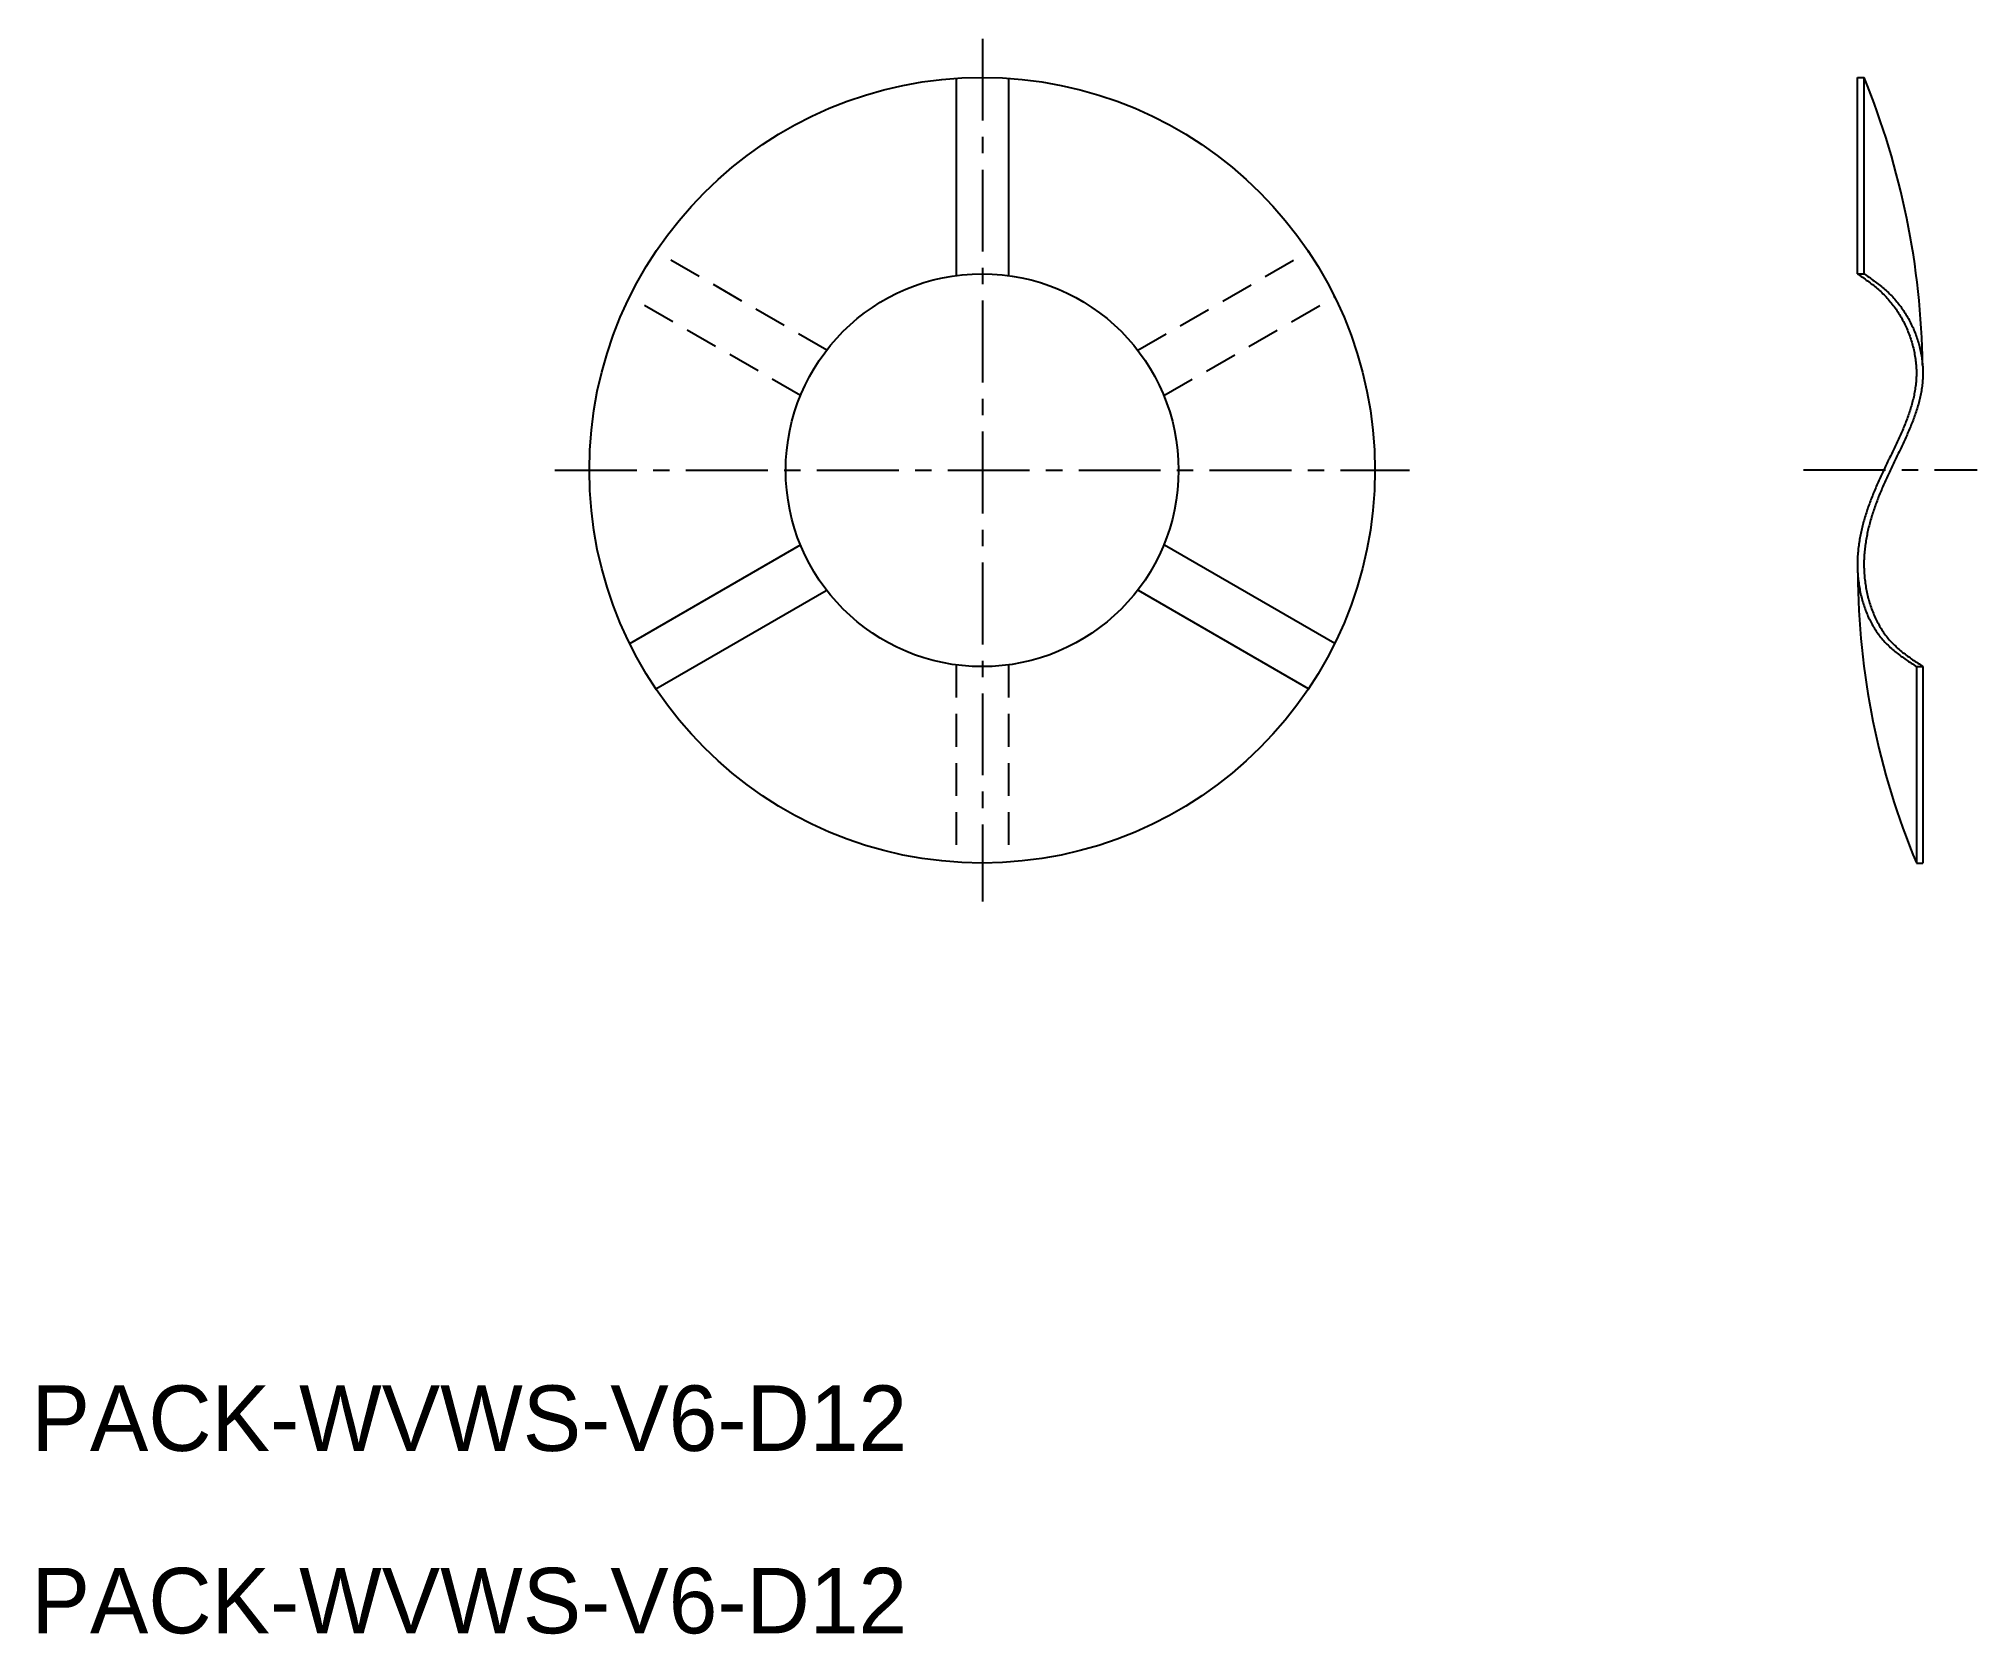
# Model space of a CAD drawing. Extents: x 76.9 to 106.5, y 15.7 to 40.1.
import ezdxf

# ---------------------------------------------------------------- set-up
doc = ezdxf.new("R2010")
doc.units = 0
doc.header["$MEASUREMENT"] = 0
doc.linetypes.add('CENTER', pattern=[2, 1.25, -0.25, 0.25, -0.25])
doc.linetypes.add('DASHED', pattern=[0.75, 0.5, -0.25])
doc.layers.get('0').update_dxf_attribs({"linetype": 'CONTINUOUS'})
doc.layers.add('CENTER', color=1, linetype='CENTER')

msp = doc.modelspace()

# ---------------------------------------------------------------- linework, layer by layer
at = {"color": 7, "linetype": 'Continuous'}
for p, q in [((90.867, 39.471), (90.867, 36.458)), ((91.667, 39.471), (91.667, 36.457)), ((104.635, 39.484), (104.735, 39.484)), ((104.635, 36.484), (104.635, 39.484)), ((104.735, 36.484), (104.735, 39.484)), ((104.635, 36.484), (104.735, 36.484)), ((85.88, 30.836), (88.49, 32.343)), ((96.649, 30.838), (94.05, 32.339)), ((86.28, 30.143), (88.88, 31.644)), ((96.25, 30.145), (93.65, 31.646)), ((105.535, 30.484), (105.535, 27.484)), ((105.535, 30.484), (105.635, 30.484)), ((105.635, 30.484), (105.635, 27.484)), ((105.534, 27.484), (105.634, 27.484))]:
    msp.add_line(p, q, dxfattribs=at)
at = {"color": 3, "linetype": 'DASHED'}
for p, q in [((88.89, 35.318), (86.28, 36.825)), ((93.64, 35.316), (96.25, 36.823)), ((88.49, 34.625), (85.88, 36.132)), ((94.04, 34.623), (96.649, 36.13)), ((90.867, 30.511), (90.867, 27.497)), ((91.667, 30.511), (91.667, 27.498))]:
    msp.add_line(p, q, dxfattribs=at)
at = {"color": 7}
for points in [[(104.635, 36.484, 0), (104.654, 36.471, 0), (104.673, 36.457, 0), (104.692, 36.444, 0), (104.712, 36.43, 0), (104.731, 36.417, 0), (104.75, 36.403, 0), (104.769, 36.389, 0), (104.788, 36.375, 0), (104.807, 36.361, 0), (104.826, 36.347, 0), (104.845, 36.333, 0), (104.863, 36.319, 0), (104.882, 36.304, 0), (104.9, 36.289, 0), (104.918, 36.275, 0), (104.936, 36.26, 0), (104.954, 36.244, 0), (104.972, 36.229, 0), (104.989, 36.213, 0), (105.006, 36.197, 0), (105.023, 36.18, 0), (105.04, 36.164, 0), (105.057, 36.147, 0), (105.073, 36.13, 0), (105.089, 36.112, 0), (105.105, 36.094, 0), (105.121, 36.076, 0), (105.136, 36.058, 0), (105.151, 36.039, 0), (105.166, 36.02, 0), (105.181, 36.002, 0), (105.195, 35.982, 0), (105.209, 35.963, 0), (105.223, 35.943, 0), (105.236, 35.923, 0), (105.25, 35.903, 0), (105.263, 35.882, 0), (105.275, 35.862, 0), (105.288, 35.841, 0), (105.3, 35.82, 0), (105.312, 35.799, 0), (105.324, 35.777, 0), (105.335, 35.756, 0), (105.346, 35.734, 0), (105.357, 35.712, 0), (105.367, 35.69, 0), (105.378, 35.668, 0), (105.388, 35.646, 0), (105.397, 35.624, 0), (105.406, 35.601, 0), (105.415, 35.578, 0), (105.424, 35.556, 0), (105.433, 35.533, 0), (105.441, 35.51, 0), (105.448, 35.487, 0), (105.456, 35.464, 0), (105.463, 35.441, 0), (105.47, 35.417, 0), (105.476, 35.394, 0), (105.482, 35.371, 0), (105.488, 35.347, 0), (105.494, 35.324, 0), (105.499, 35.3, 0), (105.504, 35.277, 0), (105.508, 35.253, 0), (105.512, 35.23, 0), (105.516, 35.206, 0), (105.52, 35.182, 0), (105.523, 35.159, 0), (105.525, 35.135, 0), (105.528, 35.112, 0), (105.53, 35.088, 0), (105.532, 35.065, 0), (105.533, 35.041, 0), (105.534, 35.018, 0), (105.534, 34.994, 0), (105.535, 34.971, 0), (105.535, 34.947, 0), (105.534, 34.924, 0), (105.533, 34.901, 0), (105.532, 34.878, 0), (105.53, 34.855, 0), (105.529, 34.832, 0), (105.526, 34.809, 0), (105.524, 34.786, 0), (105.521, 34.763, 0), (105.518, 34.74, 0), (105.514, 34.717, 0), (105.511, 34.694, 0), (105.507, 34.672, 0), (105.502, 34.649, 0), (105.498, 34.626, 0), (105.493, 34.603, 0), (105.488, 34.581, 0), (105.482, 34.558, 0), (105.477, 34.536, 0), (105.471, 34.513, 0), (105.465, 34.491, 0), (105.458, 34.468, 0), (105.452, 34.446, 0), (105.445, 34.424, 0), (105.438, 34.401, 0), (105.43, 34.379, 0), (105.423, 34.357, 0), (105.415, 34.335, 0), (105.408, 34.312, 0), (105.399, 34.29, 0), (105.391, 34.268, 0), (105.383, 34.246, 0), (105.374, 34.224, 0), (105.366, 34.202, 0), (105.357, 34.18, 0), (105.348, 34.158, 0), (105.339, 34.136, 0), (105.33, 34.114, 0), (105.32, 34.092, 0), (105.311, 34.07, 0), (105.301, 34.048, 0), (105.291, 34.026, 0), (105.282, 34.004, 0), (105.272, 33.982, 0), (105.262, 33.96, 0), (105.252, 33.938, 0), (105.241, 33.916, 0), (105.231, 33.894, 0), (105.221, 33.872, 0), (105.21, 33.85, 0), (105.2, 33.828, 0), (105.19, 33.807, 0), (105.179, 33.785, 0), (105.169, 33.763, 0), (105.158, 33.741, 0), (105.148, 33.719, 0), (105.137, 33.697, 0), (105.126, 33.675, 0), (105.116, 33.654, 0), (105.105, 33.632, 0), (105.095, 33.61, 0), (105.084, 33.588, 0), (105.074, 33.566, 0), (105.063, 33.544, 0), (105.053, 33.522, 0), (105.042, 33.5, 0), (105.032, 33.478, 0), (105.022, 33.456, 0), (105.011, 33.435, 0), (105.001, 33.413, 0), (104.991, 33.391, 0), (104.981, 33.369, 0), (104.971, 33.347, 0), (104.961, 33.325, 0), (104.951, 33.303, 0), (104.942, 33.281, 0), (104.932, 33.258, 0), (104.922, 33.236, 0), (104.913, 33.214, 0), (104.904, 33.192, 0), (104.894, 33.17, 0), (104.885, 33.148, 0), (104.876, 33.126, 0), (104.867, 33.104, 0), (104.858, 33.081, 0), (104.85, 33.059, 0), (104.841, 33.037, 0), (104.833, 33.015, 0), (104.824, 32.992, 0), (104.816, 32.97, 0), (104.808, 32.948, 0), (104.8, 32.925, 0), (104.792, 32.903, 0), (104.785, 32.88, 0), (104.777, 32.858, 0), (104.77, 32.836, 0), (104.763, 32.813, 0), (104.756, 32.791, 0), (104.749, 32.768, 0), (104.742, 32.745, 0), (104.735, 32.723, 0), (104.729, 32.7, 0), (104.723, 32.677, 0), (104.717, 32.655, 0), (104.711, 32.632, 0), (104.705, 32.609, 0), (104.7, 32.586, 0), (104.695, 32.564, 0), (104.69, 32.541, 0), (104.685, 32.518, 0), (104.68, 32.495, 0), (104.675, 32.472, 0), (104.671, 32.449, 0), (104.667, 32.426, 0), (104.663, 32.403, 0), (104.66, 32.38, 0), (104.656, 32.356, 0), (104.653, 32.333, 0), (104.65, 32.31, 0), (104.647, 32.287, 0), (104.645, 32.263, 0), (104.643, 32.24, 0), (104.641, 32.217, 0), (104.639, 32.193, 0), (104.637, 32.17, 0), (104.636, 32.146, 0), (104.635, 32.123, 0), (104.634, 32.099, 0), (104.634, 32.075, 0), (104.634, 32.051, 0), (104.634, 32.028, 0), (104.634, 32.004, 0), (104.635, 31.98, 0), (104.636, 31.956, 0), (104.637, 31.932, 0), (104.638, 31.908, 0), (104.64, 31.884, 0), (104.642, 31.86, 0), (104.644, 31.836, 0), (104.647, 31.812, 0), (104.65, 31.788, 0), (104.653, 31.764, 0), (104.656, 31.74, 0), (104.66, 31.716, 0), (104.664, 31.692, 0), (104.668, 31.668, 0), (104.673, 31.644, 0), (104.678, 31.621, 0), (104.683, 31.597, 0), (104.688, 31.573, 0), (104.694, 31.55, 0), (104.7, 31.526, 0), (104.706, 31.503, 0), (104.713, 31.479, 0), (104.72, 31.456, 0), (104.727, 31.433, 0), (104.735, 31.41, 0), (104.742, 31.387, 0), (104.75, 31.364, 0), (104.759, 31.342, 0), (104.768, 31.319, 0), (104.777, 31.297, 0), (104.786, 31.275, 0), (104.795, 31.253, 0), (104.805, 31.231, 0), (104.816, 31.209, 0), (104.826, 31.188, 0), (104.837, 31.167, 0), (104.848, 31.146, 0), (104.859, 31.125, 0), (104.871, 31.104, 0), (104.883, 31.084, 0), (104.896, 31.064, 0), (104.908, 31.044, 0), (104.921, 31.024, 0), (104.934, 31.005, 0), (104.948, 30.985, 0), (104.962, 30.966, 0), (104.976, 30.948, 0), (104.991, 30.93, 0), (105.005, 30.912, 0), (105.021, 30.894, 0), (105.036, 30.876, 0), (105.052, 30.859, 0), (105.068, 30.842, 0), (105.084, 30.826, 0), (105.101, 30.809, 0), (105.118, 30.794, 0), (105.135, 30.778, 0), (105.153, 30.762, 0), (105.17, 30.747, 0), (105.188, 30.732, 0), (105.206, 30.717, 0), (105.224, 30.702, 0), (105.243, 30.688, 0), (105.262, 30.673, 0), (105.28, 30.659, 0), (105.299, 30.645, 0), (105.318, 30.631, 0), (105.338, 30.617, 0), (105.357, 30.604, 0), (105.377, 30.59, 0), (105.396, 30.577, 0), (105.416, 30.563, 0), (105.435, 30.55, 0), (105.455, 30.537, 0), (105.475, 30.524, 0), (105.495, 30.51, 0), (105.515, 30.497, 0), (105.535, 30.484, 0)], [(104.735, 36.484, 0), (104.754, 36.471, 0), (104.773, 36.457, 0), (104.792, 36.444, 0), (104.812, 36.43, 0), (104.831, 36.417, 0), (104.85, 36.403, 0), (104.869, 36.389, 0), (104.888, 36.375, 0), (104.907, 36.361, 0), (104.926, 36.347, 0), (104.945, 36.333, 0), (104.963, 36.319, 0), (104.982, 36.304, 0), (105, 36.289, 0), (105.018, 36.275, 0), (105.036, 36.26, 0), (105.054, 36.244, 0), (105.072, 36.229, 0), (105.089, 36.213, 0), (105.106, 36.197, 0), (105.123, 36.18, 0), (105.14, 36.164, 0), (105.157, 36.147, 0), (105.173, 36.13, 0), (105.189, 36.112, 0), (105.205, 36.094, 0), (105.221, 36.076, 0), (105.236, 36.058, 0), (105.251, 36.039, 0), (105.266, 36.02, 0), (105.281, 36.002, 0), (105.295, 35.982, 0), (105.309, 35.963, 0), (105.323, 35.943, 0), (105.336, 35.923, 0), (105.35, 35.903, 0), (105.363, 35.882, 0), (105.375, 35.862, 0), (105.388, 35.841, 0), (105.4, 35.82, 0), (105.412, 35.799, 0), (105.424, 35.777, 0), (105.435, 35.756, 0), (105.446, 35.734, 0), (105.457, 35.712, 0), (105.467, 35.69, 0), (105.478, 35.668, 0), (105.488, 35.646, 0), (105.497, 35.624, 0), (105.506, 35.601, 0), (105.515, 35.578, 0), (105.524, 35.556, 0), (105.533, 35.533, 0), (105.541, 35.51, 0), (105.548, 35.487, 0), (105.556, 35.464, 0), (105.563, 35.441, 0), (105.57, 35.417, 0), (105.576, 35.394, 0), (105.582, 35.371, 0), (105.588, 35.347, 0), (105.594, 35.324, 0), (105.599, 35.3, 0), (105.604, 35.277, 0), (105.608, 35.253, 0), (105.612, 35.23, 0), (105.616, 35.206, 0), (105.62, 35.182, 0), (105.623, 35.159, 0), (105.625, 35.135, 0), (105.628, 35.112, 0), (105.63, 35.088, 0), (105.632, 35.065, 0), (105.633, 35.041, 0), (105.634, 35.018, 0), (105.634, 34.994, 0), (105.635, 34.971, 0), (105.635, 34.947, 0), (105.634, 34.924, 0), (105.633, 34.901, 0), (105.632, 34.878, 0), (105.63, 34.855, 0), (105.629, 34.832, 0), (105.626, 34.809, 0), (105.624, 34.786, 0), (105.621, 34.763, 0), (105.618, 34.74, 0), (105.614, 34.717, 0), (105.611, 34.694, 0), (105.607, 34.672, 0), (105.602, 34.649, 0), (105.598, 34.626, 0), (105.593, 34.603, 0), (105.588, 34.581, 0), (105.582, 34.558, 0), (105.577, 34.536, 0), (105.571, 34.513, 0), (105.565, 34.491, 0), (105.558, 34.468, 0), (105.552, 34.446, 0), (105.545, 34.424, 0), (105.538, 34.401, 0), (105.53, 34.379, 0), (105.523, 34.357, 0), (105.515, 34.335, 0), (105.508, 34.312, 0), (105.499, 34.29, 0), (105.491, 34.268, 0), (105.483, 34.246, 0), (105.474, 34.224, 0), (105.466, 34.202, 0), (105.457, 34.18, 0), (105.448, 34.158, 0), (105.439, 34.136, 0), (105.43, 34.114, 0), (105.42, 34.092, 0), (105.411, 34.07, 0), (105.401, 34.048, 0), (105.391, 34.026, 0), (105.382, 34.004, 0), (105.372, 33.982, 0), (105.362, 33.96, 0), (105.352, 33.938, 0), (105.341, 33.916, 0), (105.331, 33.894, 0), (105.321, 33.872, 0), (105.31, 33.85, 0), (105.3, 33.828, 0), (105.29, 33.807, 0), (105.279, 33.785, 0), (105.269, 33.763, 0), (105.258, 33.741, 0), (105.248, 33.719, 0), (105.237, 33.697, 0), (105.226, 33.675, 0), (105.216, 33.654, 0), (105.205, 33.632, 0), (105.195, 33.61, 0), (105.184, 33.588, 0), (105.174, 33.566, 0), (105.163, 33.544, 0), (105.153, 33.522, 0), (105.142, 33.5, 0), (105.132, 33.478, 0), (105.122, 33.456, 0), (105.111, 33.435, 0), (105.101, 33.413, 0), (105.091, 33.391, 0), (105.081, 33.369, 0), (105.071, 33.347, 0), (105.061, 33.325, 0), (105.051, 33.303, 0), (105.042, 33.281, 0), (105.032, 33.258, 0), (105.022, 33.236, 0), (105.013, 33.214, 0), (105.004, 33.192, 0), (104.994, 33.17, 0), (104.985, 33.148, 0), (104.976, 33.126, 0), (104.967, 33.104, 0), (104.958, 33.081, 0), (104.95, 33.059, 0), (104.941, 33.037, 0), (104.933, 33.015, 0), (104.924, 32.992, 0), (104.916, 32.97, 0), (104.908, 32.948, 0), (104.9, 32.925, 0), (104.892, 32.903, 0), (104.885, 32.88, 0), (104.877, 32.858, 0), (104.87, 32.836, 0), (104.863, 32.813, 0), (104.856, 32.791, 0), (104.849, 32.768, 0), (104.842, 32.745, 0), (104.835, 32.723, 0), (104.829, 32.7, 0), (104.823, 32.677, 0), (104.817, 32.655, 0), (104.811, 32.632, 0), (104.805, 32.609, 0), (104.8, 32.586, 0), (104.795, 32.564, 0), (104.79, 32.541, 0), (104.785, 32.518, 0), (104.78, 32.495, 0), (104.775, 32.472, 0), (104.771, 32.449, 0), (104.767, 32.426, 0), (104.763, 32.403, 0), (104.76, 32.38, 0), (104.756, 32.356, 0), (104.753, 32.333, 0), (104.75, 32.31, 0), (104.747, 32.287, 0), (104.745, 32.263, 0), (104.743, 32.24, 0), (104.741, 32.217, 0), (104.739, 32.193, 0), (104.737, 32.17, 0), (104.736, 32.146, 0), (104.735, 32.123, 0), (104.734, 32.099, 0), (104.734, 32.075, 0), (104.734, 32.051, 0), (104.734, 32.028, 0), (104.734, 32.004, 0), (104.735, 31.98, 0), (104.736, 31.956, 0), (104.737, 31.932, 0), (104.738, 31.908, 0), (104.74, 31.884, 0), (104.742, 31.86, 0), (104.744, 31.836, 0), (104.747, 31.812, 0), (104.75, 31.788, 0), (104.753, 31.764, 0), (104.756, 31.74, 0), (104.76, 31.716, 0), (104.764, 31.692, 0), (104.768, 31.668, 0), (104.773, 31.644, 0), (104.778, 31.621, 0), (104.783, 31.597, 0), (104.788, 31.573, 0), (104.794, 31.55, 0), (104.8, 31.526, 0), (104.806, 31.503, 0), (104.813, 31.479, 0), (104.82, 31.456, 0), (104.827, 31.433, 0), (104.835, 31.41, 0), (104.842, 31.387, 0), (104.85, 31.364, 0), (104.859, 31.342, 0), (104.868, 31.319, 0), (104.877, 31.297, 0), (104.886, 31.275, 0), (104.895, 31.253, 0), (104.905, 31.231, 0), (104.916, 31.209, 0), (104.926, 31.188, 0), (104.937, 31.167, 0), (104.948, 31.146, 0), (104.959, 31.125, 0), (104.971, 31.104, 0), (104.983, 31.084, 0), (104.996, 31.064, 0), (105.008, 31.044, 0), (105.021, 31.024, 0), (105.034, 31.005, 0), (105.048, 30.985, 0), (105.062, 30.966, 0), (105.076, 30.948, 0), (105.091, 30.93, 0), (105.105, 30.912, 0), (105.121, 30.894, 0), (105.136, 30.876, 0), (105.152, 30.859, 0), (105.168, 30.842, 0), (105.184, 30.826, 0), (105.201, 30.809, 0), (105.218, 30.794, 0), (105.235, 30.778, 0), (105.253, 30.762, 0), (105.27, 30.747, 0), (105.288, 30.732, 0), (105.306, 30.717, 0), (105.324, 30.702, 0), (105.343, 30.688, 0), (105.362, 30.673, 0), (105.38, 30.659, 0), (105.399, 30.645, 0), (105.418, 30.631, 0), (105.438, 30.617, 0), (105.457, 30.604, 0), (105.477, 30.59, 0), (105.496, 30.577, 0), (105.516, 30.563, 0), (105.535, 30.55, 0), (105.555, 30.537, 0), (105.575, 30.524, 0), (105.595, 30.51, 0), (105.615, 30.497, 0), (105.635, 30.484, 0)]]:
    msp.add_polyline3d(points, dxfattribs=at)
at = {"color": 7, "linetype": 'Continuous'}
for radius in [6, 3]:
    msp.add_circle((91.264, 33.484), radius, dxfattribs=at)
for centre, radius, start, end in [((93.577, 34.922), 12.054, 0.7885, 22.2372), ((116.32, 31.973), 11.682, 180.3172, 202.5959)]:
    msp.add_arc(centre, radius, start, end, dxfattribs=at)
at = {"layer": 'CENTER', "color": 1, "linetype": 'CENTER'}
for p, q in [((91.267, 40.074), (91.267, 26.894)), ((84.739, 33.484), (97.794, 33.484)), ((103.81, 33.489), (106.464, 33.489))]:
    msp.add_line(p, q, dxfattribs=at)

# ---------------------------------------------------------------- texts
at = {"color": 7, "linetype": 'Continuous'}
for p in [(76.744, 18.504), (76.744, 15.718)]:
    msp.add_text('PACK-WVWS-V6-D12', height=1, dxfattribs=at).set_placement(p)

doc.saveas('drawing.dxf')
